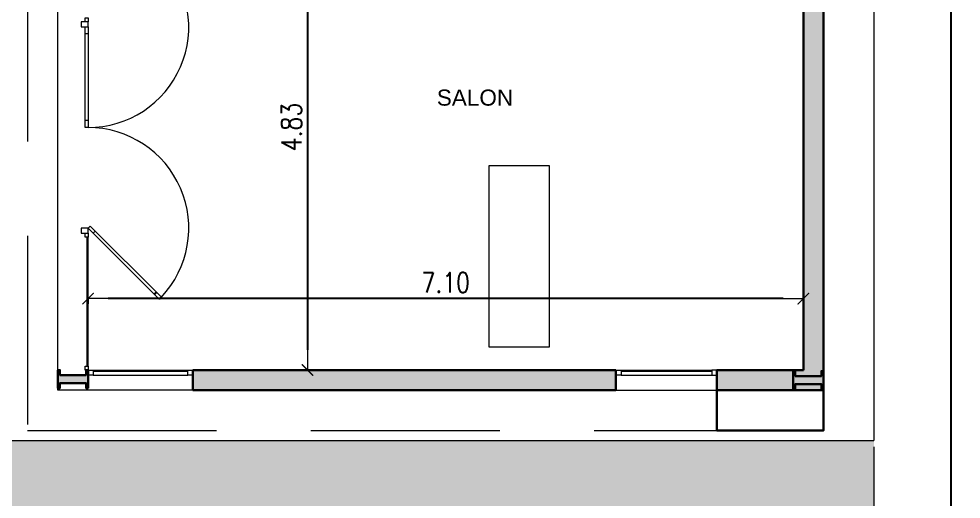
# Model space of a CAD drawing. Header units: millimetres. Extents: x 1972 to 5740, y 370 to 952.
# Drawn here: x 2718.49 to 2727.84, y 545.59 to 550.36 of the extents above; entities that cross this region are included whole.
import ezdxf

# ---------------------------------------------------------------- set-up
doc = ezdxf.new("R2010")
doc.units = ezdxf.units.MM
doc.header["$LTSCALE"] = 15
doc.linetypes.add('CENTER', pattern=[50.8, 31.75, -6.35, 6.35, -6.35])
doc.linetypes.add('DASHED2', pattern=[0.375, 0.25, -0.125])
for name, color, linetype, lineweight in [('000 ALE 01', 1, 'Continuous', 9), ('000 ALE CARPINTERIAS', 32, 'Continuous', 9), ('000 ALE COTAS', 223, 'Continuous', 9), ('000 ALE HATCH MUROS', 252, 'Continuous', 0), ('000 ALE LINEA DE MODULOS', 74, 'CENTER', 0), ('000 ALE TEXTO', 3, 'Continuous', 0), ('MUROS', 1, 'Continuous', 30)]:
    doc.layers.add(name, color=color, linetype=linetype, lineweight=lineweight)
doc.layers.add('000 ALE MOBILIARIO', color=8, linetype='Continuous', lineweight=0, true_color=0x808080)
doc.layers.add('000 ALE PROYECCIONES', color=253, linetype='DASHED2', lineweight=9, true_color=0xa8a8a8)
doc.styles.add('NGPTitulos100', font='arial.ttf', dxfattribs={"height": 0.5})
doc.styles.add('RR', font='ROMANS.shx', dxfattribs={"width": 0.8})
doc.dimstyles.new('ALE cota100', dxfattribs={"dimscale": 2, "dimtxt": 0.1, "dimasz": 0.1, "dimexe": 0, "dimexo": 0.1, "dimgap": 0.03, "dimtad": 1, "dimzin": 1, "dimdsep": 46, "dimtxsty": 'RR', "dimblk1": 'COTA_N', "dimblk2": 'COTA_N', "dimsah": 1, "dimcen": 0.09, "dimclrd": 256, "dimclre": 256, "dimclrt": 256, "dimadec": 0, "dimazin": 0, "dimtfac": 1, "dimtix": 1, "dimtmove": 0, "dimatfit": 3, "dimldrblk": 'COTA_N', "dimfxl": 1, "dimtolj": 1, "dimtzin": 0, "dimarcsym": 0})

# ---------------------------------------------------------------- blocks, each defined once
blk = doc.blocks.new('COTA_N')
for p, q in [((0, 0.5), (0, -0.5)), ((-1, 0), (0, 0))]:
    blk.add_line(p, q)
at = {"const_width": 0.065}
blk.add_lwpolyline([(0.141, 0.141), (0.283, 0.283), (0, 0), (-0.141, -0.141), (-0.283, -0.283)], dxfattribs=at)
blk = doc.blocks.new('*D92')
at = {"layer": '000 ALE COTAS', "lineweight": -2, "transparency": 16777216}
for p, q in [((2719.1732, 547.5326), (2719.1732, 547.5828)), ((2726.0732, 547.5828), (2719.3732, 547.5828)), ((2726.2732, 547.5326), (2726.2732, 547.5828))]:
    blk.add_line(p, q, dxfattribs=at)
at = {"layer": 'Defpoints', "color": 0, "transparency": 16777216}
for p in [(2719.1732, 547.5828), (2719.1732, 547.3326), (2726.2732, 547.3326)]:
    blk.add_point(p, dxfattribs=at)
at = {"layer": '000 ALE COTAS', "lineweight": -2, "transparency": 16777216, "xscale": 0.2, "yscale": 0.2, "zscale": 0.2, "rotation": 180.0000000000009}
blk.add_blockref('COTA_N', (2719.1732, 547.5828), dxfattribs=at)
at = {"layer": '000 ALE COTAS', "lineweight": -2, "transparency": 16777216, "xscale": 0.2, "yscale": 0.2, "zscale": 0.2}
blk.add_blockref('COTA_N', (2726.2732, 547.5828), dxfattribs=at)
at = {"layer": '000 ALE COTAS', "transparency": 16777216, "insert": (2722.7232, 547.7428), "char_height": 0.2, "attachment_point": 5, "style": 'RR'}
blk.add_mtext('\\A1;7.10', dxfattribs=at)
blk = doc.blocks.new('*D93')
at = {"layer": '000 ALE COTAS', "lineweight": -2, "transparency": 16777216}
for p, q in [((2721.2894, 551.7029), (2721.3519, 551.7029)), ((2721.3519, 551.5029), (2721.3519, 547.0729)), ((2721.2894, 546.8729), (2721.3519, 546.8729))]:
    blk.add_line(p, q, dxfattribs=at)
at = {"layer": 'Defpoints', "color": 0, "transparency": 16777216}
for p in [(2721.4894, 551.7029), (2721.3519, 546.8729), (2721.4894, 546.8729)]:
    blk.add_point(p, dxfattribs=at)
at = {"layer": '000 ALE COTAS', "lineweight": -2, "transparency": 16777216, "xscale": 0.2, "yscale": 0.2, "zscale": 0.2}
for p, rotation in [((2721.3519, 551.7029), 90), ((2721.3519, 546.8729), 270)]:
    blk.add_blockref('COTA_N', p, dxfattribs=dict(at, rotation=rotation))
at = {"layer": '000 ALE COTAS', "transparency": 16777216, "insert": (2721.1919, 549.2879), "char_height": 0.2, "attachment_point": 5, "rotation": 90, "style": 'RR'}
blk.add_mtext('\\A1;4.83', dxfattribs=at)
blk = doc.blocks.new('*D325')
at = {"layer": '000 ALE COTAS', "lineweight": -2, "transparency": 16777216}
for p, q in [((2727.1732, 611.6429), (2727.7396, 611.6429)), ((2727.7396, 531.8429), (2727.7396, 611.4429)), ((2727.1732, 531.6429), (2727.7396, 531.6429))]:
    blk.add_line(p, q, dxfattribs=at)
at = {"layer": 'Defpoints', "color": 0, "transparency": 16777216}
for p in [(2726.9732, 611.6429), (2727.7396, 611.6429), (2726.9732, 531.6429)]:
    blk.add_point(p, dxfattribs=at)
at = {"layer": '000 ALE COTAS', "lineweight": -2, "transparency": 16777216, "xscale": 0.2, "yscale": 0.2, "zscale": 0.2}
for p, rotation in [((2727.7396, 611.6429), 90), ((2727.7396, 531.6429), 270)]:
    blk.add_blockref('COTA_N', p, dxfattribs=dict(at, rotation=rotation))
at = {"layer": '000 ALE COTAS', "transparency": 16777216, "insert": (2727.5796, 571.6429), "char_height": 0.2, "attachment_point": 5, "rotation": 90, "style": 'RR'}
blk.add_mtext('\\A1;80.00', dxfattribs=at)

msp = doc.modelspace()

# ---------------------------------------------------------------- hatches: boundary and pattern name
at = {"layer": '000 ALE HATCH MUROS', "transparency": 33554687}
h = msp.add_hatch(dxfattribs=at)
h.set_pattern_fill('AR-CONC', color=256, scale=0.005)
h.paths.add_polyline_path([(2714.27324, 556.14292), (2705.97324, 556.14292), (2705.97324, 556.60992), (2701.47324, 556.60992), (2701.47324, 531.64292), (2726.97324, 531.64292), (2726.97324, 546.17292), (2718.37324, 546.17292), (2718.37324, 556.14292), (2716.87324, 556.14292), (2716.87324, 542.84676), (2716.37324, 542.84676), (2716.37324, 541.70176), (2716.87324, 541.70176), (2716.87324, 539.43676), (2714.27324, 539.43676), (2714.27324, 541.70176), (2714.77324, 541.70176), (2714.77324, 542.84676), (2714.27324, 542.84676)])
h.paths.add_polyline_path([(2705.97324, 566.74292), (2701.47324, 566.74292), (2701.47324, 556.60992), (2705.97324, 556.60992)])
h.paths.add_polyline_path([(2707.06415, 543.50948), (2708.21082, 543.50948), (2708.21082, 544.28282), (2707.06415, 544.28282)], flags=24)
h.paths.add_polyline_path([(2701.49997, 531.63886), (2704.33331, 531.63886), (2704.33331, 531.93886), (2701.49997, 531.93886)], flags=9)
h.paths.add_polyline_path([(2702.62234, 555.53218), (2704.729, 555.53218), (2704.729, 555.77218), (2702.62234, 555.77218)], flags=24)
h.paths.add_polyline_path([(2707.96823, 555.78673), (2712.71489, 555.78673), (2712.71489, 556.05339), (2707.96823, 556.05339)], flags=24)
h.paths.add_polyline_path([(2703.67943, 559.2107), (2704.26705, 559.2107), (2704.26705, 559.5107), (2703.67943, 559.5107)], flags=24)
h.paths.add_polyline_path([(2702.94131, 561.2793), (2704.08798, 561.2793), (2704.08798, 562.05263), (2702.94131, 562.05263)], flags=24)
h = msp.add_hatch(color=256, dxfattribs=at)
h.dxf.hatch_style = 1
h.paths.add_polyline_path([(2723.73324, 551.84292), (2723.83324, 551.84292), (2723.83324, 551.29292), (2726.27324, 551.29292), (2726.27324, 551.64292), (2726.17324, 551.64292), (2726.17324, 551.84292), (2726.27324, 551.84292), (2726.27324, 552.41792), (2726.47324, 552.41792), (2726.47324, 546.67292), (2725.41324, 546.67292), (2725.41324, 546.87292), (2726.27324, 546.87292), (2726.27324, 551.19292), (2723.73324, 551.19292)])
h = msp.add_hatch(color=256, dxfattribs=at)
h.dxf.hatch_style = 1
h.paths.add_polyline_path([(2719.17324, 546.87292), (2719.15324, 546.87292), (2719.15324, 546.82292), (2718.89324, 546.82292), (2718.89324, 546.87292), (2718.87324, 546.87292), (2718.87324, 546.69292), (2718.89324, 546.69292), (2718.89324, 546.74292), (2719.15324, 546.74292), (2719.15324, 546.69292), (2719.17324, 546.69292)])
h = msp.add_hatch(color=256, dxfattribs=at)
h.dxf.hatch_style = 1
h.paths.add_polyline_path([(2724.41324, 546.87292), (2720.21324, 546.87292), (2720.21324, 546.82292), (2720.21324, 546.67292), (2724.41324, 546.67292)])

# ---------------------------------------------------------------- linework, layer by layer
at = {"layer": '000 ALE 01'}
msp.add_line((2718.87324, 546.67292), (2718.87324, 546.69292), dxfattribs=at)
at = {"layer": '000 ALE CARPINTERIAS'}
for p, q in [((2726.97324, 582.34292), (2726.97324, 546.17292)), ((2718.87324, 546.82292), (2718.87324, 556.64292)), ((2719.14324, 549.28292), (2719.14324, 550.28292)), ((2719.14324, 550.28292), (2719.17324, 550.28292)), ((2719.17324, 550.28292), (2719.17324, 549.28292)), ((2719.17324, 550.21292), (2719.14324, 550.21292)), ((2719.17324, 549.35292), (2719.14324, 549.35292)), ((2719.17324, 549.28292), (2719.14324, 549.28292)), ((2719.17324, 548.28292), (2719.19445, 548.30414)), ((2719.19445, 548.30414), (2719.90156, 547.59703)), ((2719.17324, 548.28292), (2719.14324, 548.28292)), ((2719.88035, 547.57582), (2719.17324, 548.28292)), ((2719.22274, 548.23343), (2719.24395, 548.25464)), ((2719.16324, 546.91292), (2719.16324, 548.19292)), ((2719.17324, 546.91292), (2719.17324, 548.19292)), ((2719.22324, 546.87292), (2720.16324, 546.87292)), ((2719.22324, 546.86292), (2720.16324, 546.86292)), ((2719.22324, 546.82292), (2720.16324, 546.82292)), ((2724.46324, 546.87292), (2725.36324, 546.87292)), ((2724.46324, 546.86292), (2725.36324, 546.86292)), ((2724.46324, 546.82292), (2725.36324, 546.82292)), ((2720.21324, 546.67292), (2718.87324, 546.67292)), ((2724.41324, 546.67292), (2725.41324, 546.67292)), ((2718.37324, 546.17292), (2726.97324, 546.17292))]:
    msp.add_line(p, q, dxfattribs=at)
for points in [[(2719.17324, 550.37292), (2719.17324, 550.33292), (2719.14324, 550.33292), (2719.14324, 550.37292), (2719.17324, 550.37292)], [(2719.10324, 550.28292), (2719.17324, 550.28292), (2719.17324, 550.33292), (2719.10324, 550.33292), (2719.10324, 550.28292)], [(2719.10324, 548.23292), (2719.17324, 548.23292), (2719.17324, 548.28292), (2719.10324, 548.28292), (2719.10324, 548.23292)], [(2719.17324, 548.23292), (2719.17324, 548.19292), (2719.14324, 548.19292), (2719.14324, 548.23292), (2719.17324, 548.23292)], [(2719.17324, 546.91292), (2719.17324, 546.87292), (2719.14324, 546.87292), (2719.14324, 546.91292), (2719.17324, 546.91292)], [(2719.22324, 546.87292), (2719.22324, 546.82292), (2719.17324, 546.82292), (2719.17324, 546.87292), (2719.22324, 546.87292)], [(2720.21324, 546.87292), (2720.21324, 546.82292), (2720.16324, 546.82292), (2720.16324, 546.87292), (2720.21324, 546.87292)], [(2724.41324, 546.87292), (2724.46324, 546.87292), (2724.46324, 546.82292), (2724.41324, 546.82292)], [(2725.41324, 546.87292), (2725.36324, 546.87292), (2725.36324, 546.82292), (2725.41324, 546.82292)]]:
    msp.add_lwpolyline(points, dxfattribs=at)
for centre, start, end in [((2719.17324, 550.28292), 270, 43.280869), ((2719.17324, 548.28292), 316.719131, 90)]:
    msp.add_arc(centre, 1, start, end, dxfattribs=at)
at = {"layer": '000 ALE LINEA DE MODULOS', "ltscale": 0.008}
msp.add_line((2726.97324, 611.64292), (2726.97324, 531.64292), dxfattribs=at)
at = {"layer": '000 ALE MOBILIARIO'}
msp.add_lwpolyline([(2723.15234, 547.10402), (2723.75234, 547.10402), (2723.75234, 548.90402), (2723.15234, 548.90402), (2723.15234, 547.10402)], dxfattribs=at)
at = {"layer": '000 ALE PROYECCIONES', "ltscale": 0.5}
msp.add_lwpolyline([(2718.57324, 556.64292), (2718.57324, 546.27292), (2725.41324, 546.27292)], dxfattribs=at)
at = {"layer": 'MUROS', "linetype": 'Continuous', "ltscale": 0.001}
msp.add_line((2726.47324, 552.41792), (2726.47324, 546.67292), dxfattribs=at)
at = {"layer": 'MUROS'}
for p, q in [((2726.27324, 551.19292), (2726.27324, 546.87292)), ((2719.83085, 547.62531), (2719.85206, 547.64653)), ((2719.88035, 547.57582), (2719.90156, 547.59703)), ((2720.21324, 546.87292), (2720.21324, 546.67292)), ((2724.41324, 546.87292), (2720.21324, 546.87292)), ((2724.41324, 546.87292), (2724.41324, 546.67292)), ((2726.27324, 546.87292), (2725.41324, 546.87292)), ((2725.41324, 546.87292), (2725.41324, 546.67292)), ((2720.21324, 546.67292), (2724.41324, 546.67292)), ((2725.41324, 546.67292), (2726.47324, 546.67292))]:
    msp.add_line(p, q, dxfattribs=at)
at = {"layer": 'MUROS', "linetype": 'Continuous', "ltscale": 0.001}
for points in [[(2718.87324, 546.87292), (2718.87324, 546.69292), (2718.89324, 546.69292), (2718.89324, 546.74292), (2719.15324, 546.74292), (2719.15324, 546.69292), (2719.17324, 546.69292), (2719.17324, 546.87292), (2719.15324, 546.87292), (2719.15324, 546.82292), (2718.89324, 546.82292), (2718.89324, 546.87292), (2718.87324, 546.87292)], [(2726.17324, 546.86292), (2726.17324, 546.68292), (2726.19324, 546.68292), (2726.19324, 546.73292), (2726.45324, 546.73292), (2726.45324, 546.68292), (2726.47324, 546.68292), (2726.47324, 546.86292), (2726.45324, 546.86292), (2726.45324, 546.81292), (2726.19324, 546.81292), (2726.19324, 546.86292), (2726.17324, 546.86292)]]:
    msp.add_lwpolyline(points, close=True, dxfattribs=at)
at = {"layer": 'MUROS'}
msp.add_lwpolyline([(2725.41324, 546.67292), (2725.41324, 546.27292), (2726.47324, 546.27292), (2726.47324, 546.67292)], dxfattribs=at)

# ---------------------------------------------------------------- texts
at = {"layer": '000 ALE TEXTO', "insert": (2723.01382, 549.57948), "char_height": 0.16, "width": 5.913436, "attachment_point": 5, "style": 'NGPTitulos100'}
msp.add_mtext('SALON', dxfattribs=at)

# ---------------------------------------------------------------- dimensions: what is measured, and where the dimension line sits
at = {"layer": '000 ALE COTAS'}
dim = msp.add_linear_dim(base=(2727.73957, 611.64292), p1=(2726.97324, 531.64292), p2=(2726.97324, 611.64292), angle=90, dimstyle='ALE cota100', dxfattribs=at)
dim.commit()
dim.dimension.update_dxf_attribs({"geometry": '*D325', "text_midpoint": (2727.57957, 571.64292)})
for p1, p2, distance, picture, middle in [((2721.48936, 551.70292), (2721.48936, 546.87292), -0.13748, '*D93', (2721.19188, 549.28792)), ((2726.27324, 547.33262), (2719.17324, 547.33262), -0.25023, '*D92', (2722.72324, 547.74285))]:
    dim = msp.add_aligned_dim(p1=p1, p2=p2, distance=distance, dimstyle='ALE cota100', dxfattribs=at)
    dim.commit()
    dim.dimension.update_dxf_attribs({"geometry": picture, "text_midpoint": middle})

doc.saveas('drawing.dxf')
